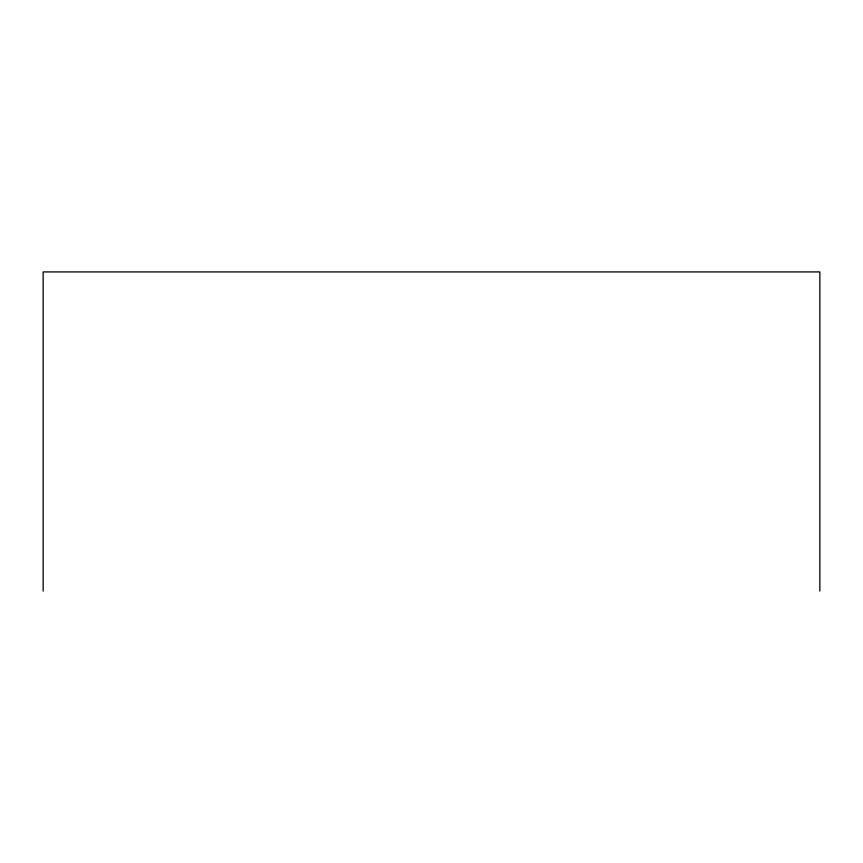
<?xml version="1.0" encoding="UTF-8"?>
<svg xmlns="http://www.w3.org/2000/svg" width="863" height="863" viewBox="0 0 863 863"><rect width="100%" height="100%" fill="white"/><g stroke="black" fill="none" stroke-linecap="round" stroke-linejoin="round"><path stroke-width="1.29" d="M819.85 591.079L819.85 271.921L43.15 271.921L43.15 591.079"/></g></svg>
